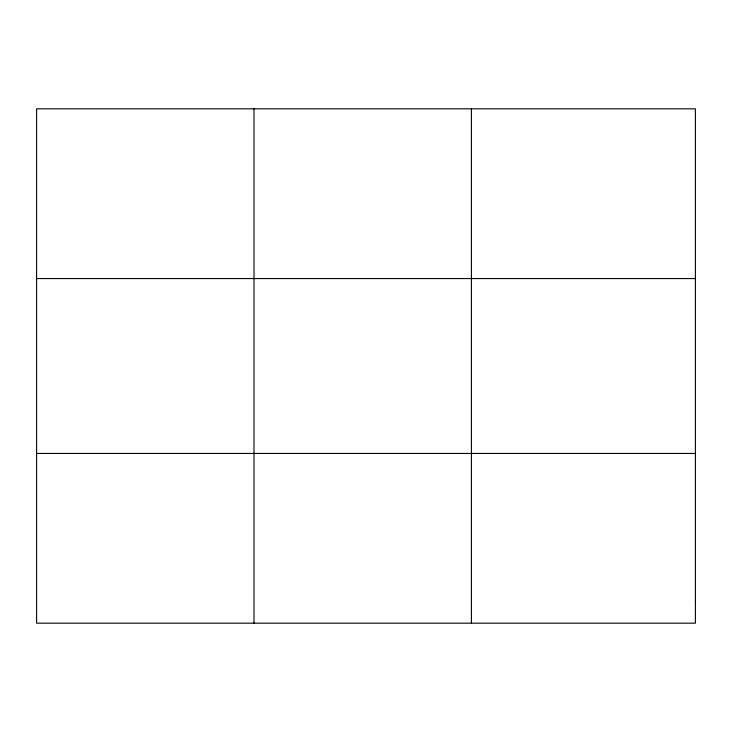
<?xml version="1.0" encoding="UTF-8"?>
<svg xmlns="http://www.w3.org/2000/svg" width="732" height="732" viewBox="0 0 732 732"><rect width="100%" height="100%" fill="white"/><g stroke="black" fill="none" stroke-linecap="round" stroke-linejoin="round"><path stroke-width="1.1" d="M254.004 623.179L254.004 108.821M471.408 623.179L471.408 108.821M36.6 278.563L695.4 278.563M36.6 453.437L695.4 453.437M695.4 601.96L695.4 623.179L36.6 623.179L36.6 108.821L695.4 108.821L695.4 601.96"/></g></svg>
